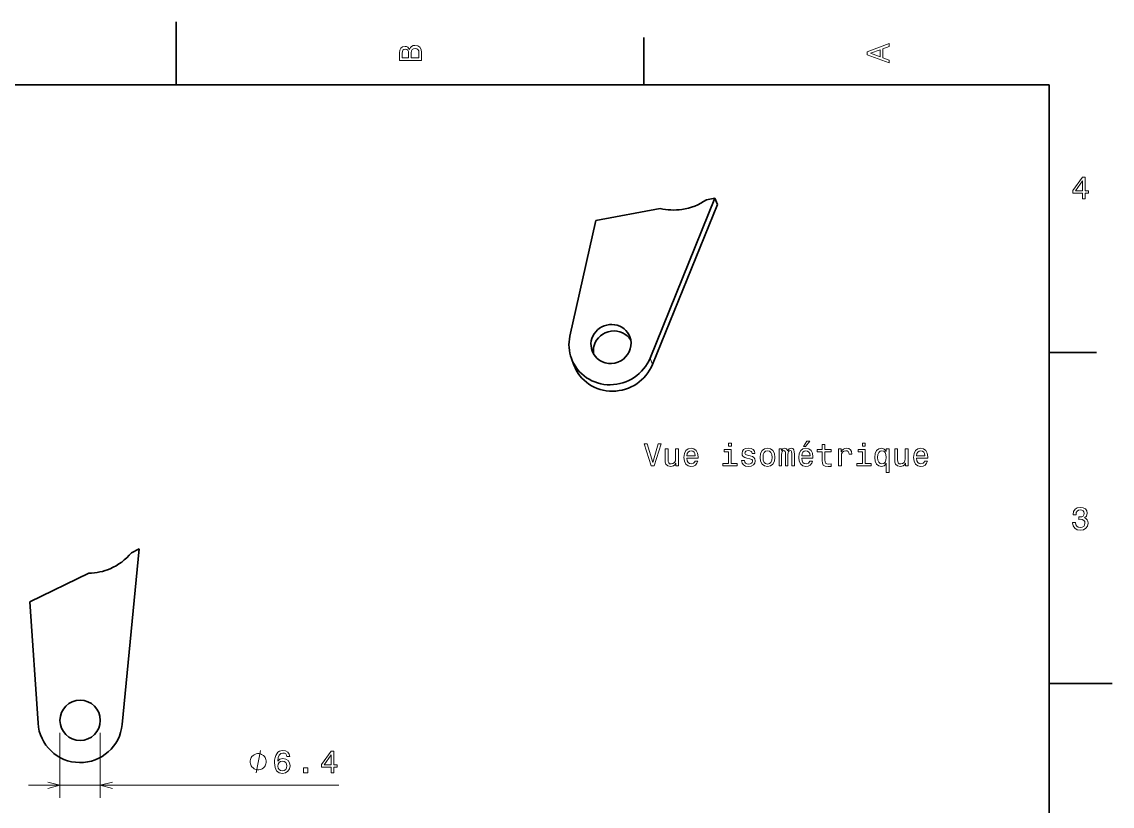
# Model space of a CAD drawing. Extents: x 0 to 297, y 0 to 210.
# Drawn here: x 124 to 297, y 85.5 to 210 of the extents above; entities that cross this region are included whole.
import ezdxf

# ---------------------------------------------------------------- set-up
doc = ezdxf.new("R2010")
doc.units = 0

msp = doc.modelspace()

# ---------------------------------------------------------------- linework, layer by layer
at = {"color": 7, "lineweight": 35, "ltscale": 0.25}
for p, q in [((148.5, 200), (148.5, 210)), ((287, 105), (297, 105))]:
    msp.add_line(p, q, dxfattribs=at)
at = {"color": 7, "lineweight": 35, "ltscale": 0.1875}
for p, q in [((222.699997, 200), (222.699997, 207.5)), ((287, 157.5), (294.5, 157.5))]:
    msp.add_line(p, q, dxfattribs=at)
at = {"color": 7, "lineweight": 35}
for p, q in [((287, 200), (10, 200)), ((287, 10), (287, 200)), ((233.983368, 182.017456), (223.690338, 156.631104)), ((234.360031, 181.001373), (224.067001, 155.615021)), ((142.634918, 126.34314), (139.936188, 98.494766))]:
    msp.add_line(p, q, dxfattribs=at)
at = {"color": 7, "lineweight": 35, "ltscale": 0.034297}
msp.add_line((232.635254, 181.763107), (233.983368, 182.017456), dxfattribs=at)
at = {"color": 7, "lineweight": 35, "ltscale": 0.027091}
for p, q in [((233.983368, 182.017456), (234.360031, 181.001373)), ((211.5867, 155.530334), (211.210052, 156.546417))]:
    msp.add_line(p, q, dxfattribs=at)
at = {"color": 7, "lineweight": 35, "ltscale": 0.259563}
msp.add_line((215.0849, 178.45311), (225.287598, 180.377106), dxfattribs=at)
at = {"color": 7, "lineweight": 35, "ltscale": 0.47014}
msp.add_line((210.975937, 160.101883), (215.0849, 178.45311), dxfattribs=at)
at = {"color": 7, "lineweight": 13, "ltscale": 0.027091}
msp.add_line((223.690338, 156.631104), (224.067001, 155.615021), dxfattribs=at)
at = {"color": 7, "lineweight": 35, "ltscale": 0.034336}
msp.add_line((141.398041, 125.746109), (142.634918, 126.34314), dxfattribs=at)
at = {"color": 7, "lineweight": 35, "ltscale": 0.259852}
msp.add_line((125.295586, 117.974785), (134.656631, 122.49231), dxfattribs=at)
at = {"color": 7, "lineweight": 35, "ltscale": 0.48307}
msp.add_line((126.582298, 98.69487), (125.295586, 117.974785), dxfattribs=at)
at = {"color": 8, "lineweight": 13, "ltscale": 0.257692}
for p, q in [((130.067429, 97.141022), (130.067429, 86.833359)), ((136.467422, 97.141022), (136.467422, 86.833359))]:
    msp.add_line(p, q, dxfattribs=at)
at = {"color": 8, "lineweight": 13}
msp.add_line((125.067429, 88.833359), (174.311264, 88.833359), dxfattribs=at)
at = {"color": 7, "lineweight": 13}
for points in [[(185.542007, 205.630417), (185.249496, 205.983429), (185.052811, 206.074219), (184.81073, 206.104477), (184.432495, 206.03891), (184.160156, 205.842224), (183.993729, 205.524506), (183.933212, 205.080704), (183.933212, 203.835022), (187.433212, 203.835022), (187.433212, 205.151306), (187.36261, 205.620331), (187.155838, 205.968307), (186.828018, 206.185165), (186.384216, 206.260818), (186.08667, 206.215424), (185.839554, 206.094391), (185.65799, 205.897705)], [(261.633209, 203.466858), (261.633209, 203.930847), (260.604401, 204.298996), (260.604401, 205.695969), (261.633209, 206.064133), (261.633209, 206.538193), (258.128174, 205.257217), (258.128174, 204.742798)], [(185.385666, 204.984879), (185.385666, 204.298996), (184.351807, 204.298996), (184.351807, 205.025223), (184.382065, 205.297562), (184.472839, 205.489197), (184.629181, 205.605194), (184.86116, 205.645538), (185.093155, 205.600143), (185.254532, 205.479111), (185.355408, 205.272339)], [(187.014618, 205.095825), (187.014618, 204.298996), (185.809296, 204.298996), (185.809296, 205.050446), (185.844589, 205.368164), (185.9505, 205.595108), (186.132065, 205.731277), (186.394302, 205.776657), (186.671692, 205.731277), (186.863327, 205.605194), (186.979324, 205.393372)], [(260.17572, 204.460388), (258.632477, 205), (260.17572, 205.539627)], [(292.277374, 181.916794), (292.731262, 181.916794), (292.731262, 182.784225), (293.23056, 182.784225), (293.23056, 183.187683), (292.731262, 183.187683), (292.731262, 185.341141), (292.272339, 185.341141), (290.739197, 183.228027), (290.739197, 182.784225), (292.277374, 182.784225)], [(291.162842, 183.187683), (292.277374, 184.756134), (292.277374, 183.187683)], [(224.986557, 143.027527), (224.109024, 140.046967), (223.206299, 143.027527), (222.727188, 143.027527), (223.856873, 139.522476), (224.361191, 139.522476), (225.465652, 143.027527)], [(228.188995, 142.230682), (227.745193, 142.230682), (227.745193, 140.667282), (227.694763, 140.304184), (227.548508, 140.041931), (227.321564, 139.880539), (227.024017, 139.830109), (226.786987, 139.870453), (226.635681, 139.991501), (226.549957, 140.198273), (226.529785, 140.490768), (226.529785, 142.230682), (226.085968, 142.230682), (226.085968, 140.450424), (226.101105, 140.092361), (226.19693, 139.794815), (226.489441, 139.522476), (226.95845, 139.426651), (227.210617, 139.46196), (227.427475, 139.552734), (227.614075, 139.709076), (227.765366, 139.93602), (227.765366, 139.522476), (228.188995, 139.522476)], [(229.525452, 140.747986), (231.300674, 140.747986), (231.30571, 140.954758), (231.225021, 141.534729), (231.003128, 141.968445), (230.650101, 142.230682), (230.181076, 142.326508), (229.722137, 142.225647), (229.36911, 141.943222), (229.142166, 141.484299), (229.061478, 140.879105), (229.137131, 140.258789), (229.364075, 139.804901), (229.712051, 139.522476), (230.165955, 139.426651), (230.559326, 139.492218), (230.88208, 139.663681), (231.11911, 139.93602), (231.25528, 140.299133), (230.816528, 140.299133), (230.725739, 140.097397), (230.59462, 139.946106), (230.22142, 139.825073), (229.93396, 139.880539), (229.717102, 140.057053), (229.575882, 140.344528), (229.525452, 140.732849)], [(229.525452, 141.121185), (229.580933, 141.469162), (229.717102, 141.726364), (229.923874, 141.882706), (230.196213, 141.938187), (230.463501, 141.882706), (230.670273, 141.726364), (230.796356, 141.469162), (230.841736, 141.121185)], [(236.565796, 139.895676), (236.565796, 142.139908), (235.426025, 142.139908), (235.426025, 141.761673), (236.121994, 141.761673), (236.121994, 139.895676), (235.214218, 139.895676), (235.214218, 139.522476), (237.483673, 139.522476), (237.483673, 139.895676)], [(236.580933, 143.143509), (236.111908, 143.143509), (236.111908, 142.639191), (236.580933, 142.639191)], [(239.571564, 141.101013), (239.142899, 141.201874), (238.825165, 141.317871), (238.719269, 141.554901), (238.749527, 141.721329), (238.855423, 141.842361), (239.026901, 141.918015), (239.274017, 141.948273), (239.511047, 141.918015), (239.697647, 141.827225), (239.81868, 141.691071), (239.86911, 141.509506), (240.302841, 141.509506), (240.302841, 141.519592), (240.227188, 141.847397), (240.020416, 142.104614), (239.697647, 142.265991), (239.274017, 142.326508), (238.845337, 142.265991), (238.532654, 142.099564), (238.335968, 141.852448), (238.275452, 141.539764), (238.320847, 141.237167), (238.462051, 141.02536), (238.694046, 140.874054), (239.031937, 140.768158), (239.526184, 140.64711), (239.828766, 140.521042), (239.909454, 140.420166), (239.939728, 140.268875), (239.894333, 140.082275), (239.7733, 139.941071), (239.576614, 139.850281), (239.314362, 139.820023), (239.036987, 139.850281), (238.835251, 139.956192), (238.699097, 140.12767), (238.643616, 140.3647), (238.214935, 140.3647), (238.285538, 139.961243), (238.49231, 139.668732), (238.820129, 139.492218), (239.274017, 139.426651), (239.748077, 139.492218), (240.096069, 139.668732), (240.307877, 139.951157), (240.38353, 140.319305), (240.328049, 140.637024), (240.171707, 140.853882), (239.914505, 140.995102)], [(241.150101, 140.874054), (241.230789, 140.258789), (241.462769, 139.804901), (241.830933, 139.522476), (242.325165, 139.426651), (242.814362, 139.522476), (243.182526, 139.79985), (243.414505, 140.253738), (243.500244, 140.874054), (243.414505, 141.489334), (243.182526, 141.948273), (242.814362, 142.225647), (242.325165, 142.326508), (241.830933, 142.225647), (241.462769, 141.943222), (241.230789, 141.489334)], [(241.603989, 140.879105), (241.649384, 141.332993), (241.790588, 141.660797), (242.017532, 141.862534), (242.325165, 141.933136), (242.627762, 141.862534), (242.854706, 141.665848), (242.995911, 141.332993), (243.046356, 140.879105), (242.995911, 140.420166), (242.854706, 140.087311), (242.627762, 139.88559), (242.325165, 139.820023), (242.017532, 139.88559), (241.790588, 140.087311), (241.649384, 140.420166)], [(244.140732, 139.522476), (244.54924, 139.522476), (244.54924, 141.332993), (244.574448, 141.605331), (244.650101, 141.802017), (244.766098, 141.918015), (244.917389, 141.963394), (245.038422, 141.92305), (245.11911, 141.822189), (245.15947, 141.650711), (245.174591, 141.423767), (245.174591, 139.522476), (245.557877, 139.522476), (245.557877, 141.332993), (245.583099, 141.600281), (245.658737, 141.796967), (245.779785, 141.918015), (245.931076, 141.963394), (246.052109, 141.92305), (246.132813, 141.822189), (246.183243, 141.423767), (246.183243, 139.522476), (246.591736, 139.522476), (246.591736, 141.393509), (246.566528, 141.781845), (246.48584, 142.079391), (246.324448, 142.260956), (246.062195, 142.326508), (245.754562, 142.225647), (245.517532, 141.933136), (245.330933, 142.220596), (245.01825, 142.326508), (244.730789, 142.225647), (244.534103, 141.943222), (244.534103, 142.230682), (244.140732, 142.230682)], [(247.741592, 140.747986), (249.516815, 140.747986), (249.521851, 140.954758), (249.441162, 141.534729), (249.219269, 141.968445), (248.866241, 142.230682), (248.397217, 142.326508), (247.938278, 142.225647), (247.585251, 141.943222), (247.358307, 141.484299), (247.277618, 140.879105), (247.353271, 140.258789), (247.580215, 139.804901), (247.928192, 139.522476), (248.38208, 139.426651), (248.775452, 139.492218), (249.098221, 139.663681), (249.335251, 139.93602), (249.47142, 140.299133), (249.032654, 140.299133), (248.941879, 140.097397), (248.81076, 139.946106), (248.437561, 139.825073), (248.150101, 139.880539), (247.933243, 140.057053), (247.792023, 140.344528), (247.741592, 140.732849)], [(247.741592, 141.121185), (247.797073, 141.469162), (247.933243, 141.726364), (248.140015, 141.882706), (248.412354, 141.938187), (248.679642, 141.882706), (248.886414, 141.726364), (249.012482, 141.469162), (249.057877, 141.121185)], [(248.049225, 142.598846), (248.346786, 142.598846), (249.047791, 143.456192), (248.553558, 143.456192)], [(250.98439, 141.761673), (250.98439, 140.405045), (251.014648, 139.966278), (251.155853, 139.663681), (251.438278, 139.487167), (251.917389, 139.426651), (252.441879, 139.451874), (252.441879, 139.835159), (252.058594, 139.804901), (251.710617, 139.845245), (251.524017, 139.971329), (251.443329, 140.183136), (251.428192, 140.480682), (251.428192, 141.761673), (252.441879, 141.761673), (252.441879, 142.139908), (251.428192, 142.139908), (251.428192, 142.931702), (250.98439, 142.931702), (250.98439, 142.139908), (250.217819, 142.139908), (250.217819, 141.761673)], [(253.591736, 139.522476), (254.035538, 139.522476), (254.035538, 141.07074), (254.080933, 141.443939), (254.217102, 141.711243), (254.438995, 141.87262), (254.736542, 141.928101), (254.95845, 141.892792), (255.124878, 141.791931), (255.225739, 141.620453), (255.261047, 141.388474), (255.7099, 141.388474), (255.649384, 141.796967), (255.482941, 142.089478), (255.205566, 142.265991), (254.827332, 142.326508), (254.570129, 142.286163), (254.348221, 142.185303), (254.151535, 142.013824), (253.995193, 141.781845), (253.995193, 142.230682), (253.591736, 142.230682)], [(257.817963, 139.895676), (257.817963, 142.139908), (256.678192, 142.139908), (256.678192, 141.761673), (257.374146, 141.761673), (257.374146, 139.895676), (256.46637, 139.895676), (256.46637, 139.522476), (258.73584, 139.522476), (258.73584, 139.895676)], [(257.833099, 143.143509), (257.364075, 143.143509), (257.364075, 142.639191), (257.833099, 142.639191)], [(261.161621, 141.812103), (261.00528, 142.039047), (260.828766, 142.200424), (260.622009, 142.291214), (260.384949, 142.326508), (259.956299, 142.225647), (259.623444, 141.943222), (259.406586, 141.489334), (259.330933, 140.879105), (259.406586, 140.263824), (259.623444, 139.809937), (259.956299, 139.522476), (260.384949, 139.426651), (260.622009, 139.456909), (260.82373, 139.542648), (261.000244, 139.69899), (261.161621, 139.93602), (261.161621, 138.47348), (261.605438, 138.47348), (261.605438, 142.230682), (261.161621, 142.230682)], [(259.784821, 140.879105), (259.8302, 141.327957), (259.971436, 141.655762), (260.183228, 141.857483), (260.460602, 141.928101), (260.753113, 141.857483), (260.975037, 141.660797), (261.10614, 141.332993), (261.156586, 140.879105), (261.10614, 140.420166), (260.975037, 140.092361), (260.753113, 139.890625), (260.460602, 139.825073), (260.183228, 139.890625), (259.971436, 140.092361), (259.8302, 140.425217)], [(264.621277, 142.230682), (264.17746, 142.230682), (264.17746, 140.667282), (264.127045, 140.304184), (263.980774, 140.041931), (263.753845, 139.880539), (263.456299, 139.830109), (263.219269, 139.870453), (263.067963, 139.991501), (262.982239, 140.198273), (262.962036, 140.490768), (262.962036, 142.230682), (262.51825, 142.230682), (262.51825, 140.450424), (262.533386, 140.092361), (262.629211, 139.794815), (262.921692, 139.522476), (263.390717, 139.426651), (263.642883, 139.46196), (263.859741, 139.552734), (264.046356, 139.709076), (264.197632, 139.93602), (264.197632, 139.522476), (264.621277, 139.522476)], [(265.957733, 140.747986), (267.732941, 140.747986), (267.737976, 140.954758), (267.657288, 141.534729), (267.435394, 141.968445), (267.082367, 142.230682), (266.613342, 142.326508), (266.154419, 142.225647), (265.801392, 141.943222), (265.574432, 141.484299), (265.493744, 140.879105), (265.569397, 140.258789), (265.796356, 139.804901), (266.144318, 139.522476), (266.598206, 139.426651), (266.991577, 139.492218), (267.314362, 139.663681), (267.551392, 139.93602), (267.687561, 140.299133), (267.248779, 140.299133), (267.15802, 140.097397), (267.026886, 139.946106), (266.653687, 139.825073), (266.366241, 139.880539), (266.149384, 140.057053), (266.008148, 140.344528), (265.957733, 140.732849)], [(265.957733, 141.121185), (266.013214, 141.469162), (266.149384, 141.726364), (266.35614, 141.882706), (266.628479, 141.938187), (266.895782, 141.882706), (267.102539, 141.726364), (267.228638, 141.469162), (267.274017, 141.121185)], [(290.729126, 130.51622), (290.729126, 130.480911), (290.809814, 129.996765), (291.046844, 129.633652), (291.420044, 129.401657), (291.914276, 129.315933), (292.438782, 129.401657), (292.832153, 129.623566), (293.08429, 129.976593), (293.175079, 130.430481), (293.134735, 130.728027), (293.023773, 130.970108), (292.842224, 131.156708), (292.600159, 131.292877), (292.927948, 131.565216), (293.043945, 131.998932), (292.968292, 132.392303), (292.751434, 132.68985), (292.398407, 132.87645), (291.914276, 132.942017), (291.460388, 132.861313), (291.112396, 132.63942), (290.885468, 132.286392), (290.809814, 131.817368), (290.809814, 131.782074), (291.258636, 131.782074), (291.299011, 132.104828), (291.430115, 132.336823), (291.641937, 132.478027), (291.939484, 132.528473), (292.201721, 132.488113), (292.393372, 132.382217), (292.509369, 132.210739), (292.554749, 131.97876), (292.509369, 131.731628), (292.388336, 131.565216), (292.176514, 131.46434), (291.889069, 131.434082), (291.692383, 131.439133), (291.692383, 131.04071), (291.939484, 131.050797), (292.257202, 131.005417), (292.494232, 130.884369), (292.635468, 130.687683), (292.685883, 130.430481), (292.630402, 130.13797), (292.484161, 129.921112), (292.252167, 129.784943), (291.944519, 129.739563), (291.626801, 129.789993), (291.394806, 129.941284), (291.248566, 130.183365), (291.193085, 130.51622)]]:
    msp.add_lwpolyline(points, close=True, dxfattribs=at)
at = {"color": 8, "lineweight": 13}
for points in [[(162.803192, 92.583359), (162.803192, 92.700027), (162.744858, 92.933365), (162.686523, 93.10836), (162.628189, 93.225029), (162.51152, 93.400032), (162.336517, 93.575027), (162.16153, 93.691696), (162.044861, 93.750031), (161.869858, 93.808365), (161.63652, 93.866699), (161.519852, 93.866699), (161.403198, 93.866699), (161.169861, 93.808365), (160.994858, 93.750031), (160.878189, 93.691696), (160.703186, 93.575027), (160.528198, 93.400032), (160.41153, 93.225029), (160.353195, 93.10836), (160.294861, 92.933365), (160.236526, 92.700027), (160.236526, 92.583359), (160.236526, 92.466698), (160.294861, 92.23336), (160.353195, 92.058365), (160.41153, 91.941696), (160.528198, 91.766693), (160.703186, 91.591698), (160.878189, 91.475029), (160.994858, 91.416695), (161.169861, 91.35836), (161.403198, 91.300026), (161.519852, 91.300026), (161.63652, 91.300026), (161.869858, 91.35836), (162.044861, 91.416695), (162.16153, 91.475029), (162.336517, 91.591698), (162.51152, 91.766693), (162.628189, 91.941696), (162.686523, 92.058365), (162.744858, 92.23336), (162.803192, 92.466698)], [(166.531586, 93.390282), (166.43576, 93.798782), (166.213852, 94.101372), (165.870911, 94.293015), (165.427109, 94.358582), (165.129562, 94.323273), (164.87236, 94.227455), (164.645416, 94.071114), (164.453766, 93.849213), (164.302475, 93.571838), (164.191513, 93.23394), (164.120911, 92.835526), (164.100739, 92.386673), (164.181427, 91.67054), (164.428558, 91.151085), (164.826965, 90.838409), (165.371643, 90.732498), (165.860825, 90.823273), (166.234024, 91.06031), (166.476105, 91.43351), (166.561829, 91.90757), (166.476105, 92.386673), (166.24411, 92.754829), (165.886047, 92.986824), (165.44223, 93.067513), (164.963135, 92.966644), (164.605057, 92.679184), (164.68071, 93.23394), (164.842102, 93.632355), (165.089218, 93.869385), (165.432159, 93.950073), (165.684311, 93.909729), (165.875961, 93.803825), (166.002045, 93.627312), (166.067596, 93.390282)], [(173.070618, 90.833359), (173.524521, 90.833359), (173.524521, 91.700798), (174.023804, 91.700798), (174.023804, 92.104256), (173.524521, 92.104256), (173.524521, 94.257713), (173.065582, 94.257713), (171.53244, 92.1446), (171.53244, 91.700798), (173.070618, 91.700798)], [(171.95607, 92.104256), (173.070618, 93.672699), (173.070618, 92.104256)], [(166.072647, 91.902527), (166.017166, 91.584801), (165.875961, 91.342728), (165.649017, 91.181343), (165.366592, 91.130913), (165.069046, 91.181343), (164.842102, 91.337685), (164.695847, 91.579758), (164.650452, 91.897484), (164.700882, 92.210167), (164.842102, 92.447197), (165.074081, 92.598495), (165.386765, 92.653969), (165.659103, 92.598495), (165.875961, 92.45224), (166.017166, 92.21521)], [(168.709244, 90.833359), (169.405212, 90.833359), (169.405212, 91.584801), (168.709244, 91.584801)]]:
    msp.add_lwpolyline(points, close=True, dxfattribs=at)
for points in [[(161.169861, 90.833359), (161.869858, 94.333359)], [(128.135574, 88.315727), (130.067429, 88.833359), (128.135574, 89.350998)], [(138.399277, 89.350998), (136.467422, 88.833359), (138.399277, 88.315727)]]:
    msp.add_lwpolyline(points, dxfattribs=at)
at = {"color": 7, "lineweight": 35}
msp.add_circle((133.267426, 99.141022), 3.2, dxfattribs=at)
for centre, radius, start, end in [((227.353775, 189.409103), 9.291803, 278.414995, 304.634773), ((227.414474, 189.200119), 9.075548, 256.446833, 278.22903), ((134.531433, 131.391174), 8.899256, 270.806001, 293.160711), ((133.267426, 99.141022), 6.7, 183.818166, 354.464858)]:
    msp.add_arc(centre, radius, start, end, dxfattribs=at)
for centre, major_axis, ratio, start_param, end_param in [((217.492233, 158.875412), (3.000473, 1.112259), 0.962605, 6.2831701112, 9.4247627648), ((217.868881, 157.859329), (3.000473, 1.112259), 0.962605, 0.1767766118, 2.5169494691), ((217.492233, 158.875412), (6.282257, 2.328796), 0.962605, 2.5835889451, 3.1416261535), ((217.492233, 158.875412), (3.000473, 1.112259), 0.962605, 5.6585421227, 6.2831701112), ((217.492233, 158.875412), (3.000473, 1.112259), 0.962605, 3.1415774576, 5.6585421227), ((217.868881, 157.859329), (3.000473, 1.112259), 0.962605, 2.5169494691, 2.9648057687), ((217.492233, 158.875412), (6.282257, 2.328796), 0.962605, 3.1416261535, 5.5619356635), ((217.868881, 157.859329), (6.282257, 2.328796), 0.962605, 3.1416261535, 5.5619356635), ((133.528275, 133.674103), (4.522629, -10.456192), 0.876728, 6.2810662451, 6.7035180591)]:
    msp.add_ellipse(centre, major_axis=major_axis, ratio=ratio, start_param=start_param, end_param=end_param, dxfattribs=at)

doc.saveas('drawing.dxf')
